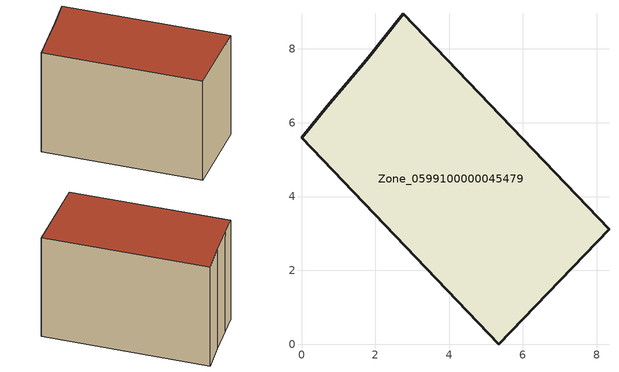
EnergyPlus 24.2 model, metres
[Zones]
Zone_0599100000045479
 floor ground (C_G): 8.33,3.11 5.35,0 0,5.6 0.7,6.45 1.75,7.69 2.75,8.95 z0
 wall outside (C_F): 1.75,7.69 0.7,6.45 0,5.6 5.35,0 8.33,3.11 2.75,8.95 1.75,7.69 z0:5.16
 roof outside (C_R): 8.33,3.11 2.75,8.95 1.75,7.69 0.7,6.45 0,5.6 5.35,0 z5.16
[BUILDING]
Pand.0599100000045479: North Axis=0; Terrain=City; Loads Convergence Tolerance Value=0.04; Temperature Convergence Tolerance Value=0.4; Solar Distribution=FullExterior; Maximum Number of Warmup Days=25; Minimum Number of Warmup Days=1
[Site:Location]
Rotterdam.The.Hague.AP_ZH_NLD Design_Conditions: Latitude=51.96; Longitude=4.45; Time Zone=1; Elevation=-4.5
[SITE:GROUNDTEMPERATURE:BUILDINGSURFACE]
18, 18, 18, 18, 18, 18, 18, 18, 18, 18, 18, 18
[MATERIAL] Thermal Absorptance=0.9; Solar Absorptance=0.7; Visible Absorptance=0.7
Name | Roughness | Thickness | Conductivity | Density | Specific Heat
G.TC.1946 | MediumSmooth | 0.15 | 1 | 540 | 1210
F.TC.1946 | Rough | 0.3 | 0.857143 | 1920 | 840
R.TC.1946 | MediumRough | 0.2 | 0.909091 | 1500 | 1000
[CONSTRUCTION]
C_G: G.TC.1946
C_F: F.TC.1946
C_R: R.TC.1946
[ZONE]
Zone_0599100000045479: Type=1; Multiplier=1; Ceiling Height=Autocalculate; Volume=Autocalculate; Floor Area=autocalculate; Part of Total Floor Area=Yes
[ZONEINFILTRATION:DESIGNFLOWRATE]
Infil_Zone_0599100000045479: Zone or ZoneList or Space or SpaceList=Zone_0599100000045479; Schedule=AlwaysOn; Design Flow Rate Calculation Method=Flow/Area; Flow Rate per Floor Area=0.003; Constant Term Coefficient=1; Temperature Term Coefficient=0; Velocity Term Coefficient=0; Velocity Squared Term Coefficient=0
[HVACTEMPLATE:ZONE:IDEALLOADSAIRSYSTEM]
Zone_0599100000045479: Maximum Heating Supply Air Temperature=50; Minimum Cooling Supply Air Temperature=13; Maximum Heating Supply Air Humidity Ratio=0.0156; Minimum Cooling Supply Air Humidity Ratio=0.0077; Heating Limit=NoLimit; Cooling Limit=NoLimit; Dehumidification Control Type=ConstantSensibleHeatRatio; Cooling Sensible Heat Ratio=0.7; Dehumidification Setpoint=60; Humidification Control Type=None; Humidification Setpoint=30; Outdoor Air Method=None; Outdoor Air Flow Rate per Person=0.00944; Outdoor Air Flow Rate per Zone Floor Area=0; Outdoor Air Flow Rate per Zone=0; Demand Controlled Ventilation Type=None; Outdoor Air Economizer Type=NoEconomizer; Heat Recovery Type=None; Sensible Heat Recovery Effectiveness=0.7; Latent Heat Recovery Effectiveness=0.65
[ZONECONTROL:THERMOSTAT]
ThermostatControl_Zone_0599100000045479: Zone or ZoneList=Zone_0599100000045479; Control Type Schedule=DualSetpointControlType; Control 1=Thermostat_Zone_0599100000045479; Temperature Difference Between Cutout And Setpoint=0
[THERMOSTATSETPOINT:DUALSETPOINT]
Thermostat_Zone_0599100000045479: Heating Setpoint Temperature Schedule=HeatingSetpoint_Zone_0599100000045479; Cooling Setpoint Temperature Schedule=CoolingSetpoint_Zone_0599100000045479
[SCHEDULE:COMPACT]
HeatingSetpoint_Zone_0599100000045479: Through: 12/31, For: AllDays, Until: 24:00, 21
CoolingSetpoint_Zone_0599100000045479: Through: 12/31, For: AllDays, Until: 24:00, 24
DualSetpointControlType: Through: 12/31, For: AllDays, Until: 24:00, 4
AlwaysOn: Through: 12/31, For: AllDays, Until: 24:00, 1
